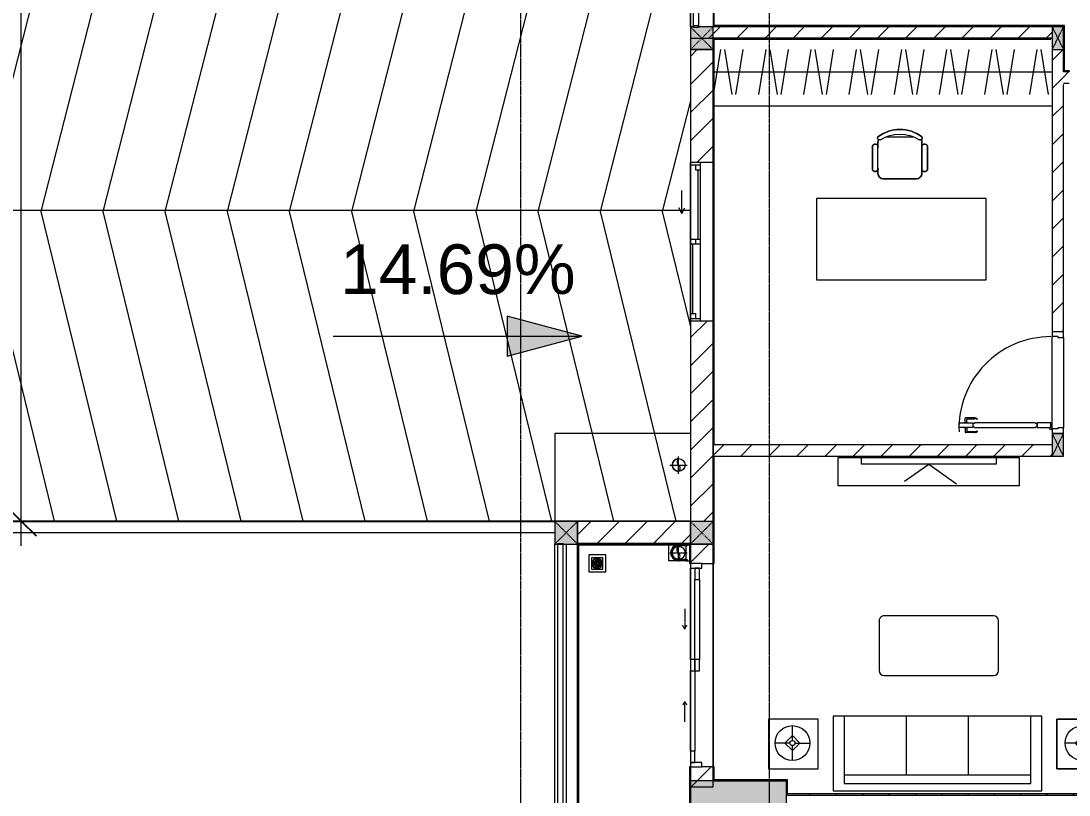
# Model space of a CAD drawing. Header units: millimetres. Extents: x -24439 to 198341, y -52871 to 149926.
# Drawn here: x 101528 to 110803, y 61837 to 68688 of the extents above; entities that cross this region are included whole.
import ezdxf

# ---------------------------------------------------------------- set-up
doc = ezdxf.new("R2010")
doc.units = ezdxf.units.MM
for name, pattern in [('Dash', [6, 3, -3]), ('Grid Line', [22.225, 12.7, -3.175, 3.175, -3.175]), ('IMPORT-CENTER _3_', [10.16, 6.35, -1.27, 1.27, -1.27])]:
    doc.linetypes.add(name, pattern=pattern)
for name, color, linetype, lineweight in [('0-1', 7, 'Continuous', 5), ('A-ANNO-DIMS', 211, 'Continuous', 9), ('A-ANNO-DIMS-220', 211, 'Continuous', 9), ('A-DETL-GENF-1', 9, 'Continuous', 9), ('A-DETL-THIN', 151, 'Continuous', 9), ('A-DOOR', 31, 'Continuous', 9), ('A-DOOR-1', 9, 'Continuous', 9), ('A-DOOR-FRAM', 31, 'Continuous', 9), ('A-DOOR-HDLN', 31, 'Dash', 9), ('A-FLOR', 192, 'Continuous', 9), ('A-FLOR-1', 9, 'Continuous', 9), ('A-FLOR-HRAL', 11, 'Continuous', 9), ('A-FLOR-HRAL-1', 9, 'Continuous', 9), ('A-GLAZ', 151, 'Continuous', 9), ('A-WALL', 113, 'Continuous', 9), ('A-WALL-1', 253, 'Continuous', 18), ('A-WALL-2', 9, 'Continuous', 9), ('A-WALL-3', 113, 'Continuous', 18), ('A-WALL-PATT-1', 10, 'Continuous', 9), ('A-WALL-PATT-2', 9, 'Continuous', 9), ('A-WALL-PATT-3', 111, 'Continuous', 9), ('G-ANNO-DIMS', 111, 'Continuous', 9), ('G-IMPT', 8, 'Continuous', 9), ('G-IMPT-2', 8, 'IMPORT-CENTER _3_', 9), ('I-FURN', 30, 'Continuous', 9), ('I-FURN-1', 9, 'Continuous', 9), ('I-WALL-1', 253, 'Continuous', 18), ('I-WALL-2', 9, 'Continuous', 9), ('M-EQPM', 50, 'Continuous', 9), ('S-COLS', 52, 'Continuous', 9), ('S-COLS-1', 254, 'Continuous', 5), ('S-COLS-2', 253, 'Continuous', 18), ('S-COLS-3', 9, 'Continuous', 9), ('S-COLS-4', 52, 'Continuous', 18), ('S-COLS-5', 52, 'Dash', 9), ('S-COLS-HDLN', 52, 'Dash', 9), ('S-COLS-HDLN-1', 9, 'Dash', 9), ('S-GRID-1', 1, 'Grid Line', 9)]:
    doc.layers.add(name, color=color, linetype=linetype, lineweight=lineweight)
doc.styles.add('Arial_8', font='arial_0.ttf', dxfattribs={"height": 440})
doc.styles.add('Arial_9', font='arial_0.ttf', dxfattribs={"width": 0.9, "height": 660})
doc.dimstyles.new('1_Dim_chi_tiet_khu_đất_2', dxfattribs={"dimscale": 304.8, "dimtxt": 673.371204, "dimasz": 0.866142, "dimexe": 0.721785, "dimexo": 0.0625, "dimgap": 0.072178, "dimtad": 1, "dimdec": 0, "dimrnd": 5, "dimzin": 0, "dimdsep": 46, "dimtxsty": 'Arial_9', "dimblk1": 'OBLIQUE', "dimblk2": 'OBLIQUE', "dimsah": 1, "dimcen": 0.09, "dimdle": 0.721785, "dimazin": 0, "dimtfac": 1, "dimtdec": 4, "dimtix": 1, "dimtmove": 0, "dimatfit": 3, "dimfxl": 2.165354, "dimfxlon": 1, "dimtvp": 1, "dimtolj": 1, "dimtzin": 0, "dimarcsym": 2})
pattern_1 = [(45, (0, 0), (-124.4508, 124.4508), [])]
pattern_2 = [(45, (0, 0), (-116.67262, 116.67262), [])]

# ---------------------------------------------------------------- blocks, each defined once
blk = doc.blocks.new('NCV_TKTC_KET CAU_rvt-1-TKCS_MB ĐỊNH VỊ CAO ĐỘ THIẾT KẾ')
at = {"layer": 'S-COLS-1'}
h = blk.add_hatch(color=256, dxfattribs=at)
h.paths.add_polyline_path([(108302.6, 61511.9), (108302.6, 61961.9), (107452.6, 61961.9), (107452.6, 61511.9), (108242.5, 61511.9)])
h.paths.add_polyline_path([(107477.5, 61556.9), (107477.5, 61566.9), (107527.5, 61566.9), (107527.5, 61556.9)])
at = {"layer": 'A-FLOR-1'}
for p, q in [((107452.5, 68435.3), (107452.5, 64258.6)), ((107452.5, 63885.3), (107452.5, 62085.3))]:
    blk.add_line(p, q, dxfattribs=at)
at = {"layer": 'S-COLS-2'}
for p, q in [((108302.6, 61961.9), (107452.6, 61961.9)), ((107452.6, 61961.9), (107452.6, 61511.9)), ((108302.6, 61511.9), (108302.6, 61961.9))]:
    blk.add_line(p, q, dxfattribs=at)
blk = doc.blocks.new('DOOR_CW_01 CANH MO-PANEL KINH - DIW_01-900x2200-CỬA GỖ VÂN LAMINATE-553393-TKCS_MB ĐỊNH VỊ CAO ĐỘ THIẾT KẾ')
at = {"layer": 'A-DETL-GENF-1'}
for p, q in [((-397, 872), (-357, 872)), ((-397, 752), (-397, 872)), ((-357, 872), (-357, 752)), ((-442, 737), (-442, 816.5)), ((-399, 820.5), (-438, 820.5)), ((-434, 799.5), (-434, 737)), ((-399, 803.5), (-430, 803.5)), ((-399, 831.8), (-397, 831.8)), ((-399, 792.2), (-399, 831.8)), ((-397, 792.2), (-399, 792.2)), ((-397, 792.2), (-397, 831.8)), ((-357, 752), (-397, 752)), ((-363, 752), (-391, 752)), ((-391, 752), (-391, 738)), ((-363, 738), (-363, 752)), ((-357, 792.2), (-357, 831.8)), ((-355, 831.8), (-357, 831.8)), ((-357, 792.2), (-355, 792.2)), ((-355, 792.2), (-355, 831.8)), ((-355, 820.5), (-316, 820.5)), ((-355, 803.5), (-324, 803.5)), ((-320, 799.5), (-320, 737)), ((-312, 737), (-312, 816.5)), ((-433.9, 711.2), (-427.3, 715.8)), ((-397, 738), (-391, 738)), ((-397, 738), (-397, 196)), ((-357, 738), (-363, 738)), ((-357, 196), (-357, 738)), ((-320.1, 711.2), (-326.7, 715.8)), ((-397, 196), (-391, 196)), ((-391, 196), (-391, 182)), ((-357, 196), (-363, 196)), ((-363, 182), (-363, 196)), ((-357, 182), (-397, 182)), ((-397, 182), (-397, 62)), ((-391, 182), (-363, 182)), ((-357, 62), (-357, 182)), ((-397, 62), (-357, 62))]:
    blk.add_line(p, q, dxfattribs=at)
blk.add_circle((-407, 60), 10, dxfattribs=at)
for centre, radius, start, end in [((-407, 60), 814, 360, 92), ((-438, 816.5), 4, 90, 180), ((-430, 799.5), 4, 90, 180), ((-324, 799.5), 4, 360, 90), ((-316, 816.5), 4, 0, 90), ((-397, 737), 45, 180, 215), ((-397, 737), 37, 180, 215), ((-357, 737), 37, 325, 0), ((-357, 737), 45, 325, 0)]:
    blk.add_arc(centre, radius, start, end, dxfattribs=at)
at = {"layer": 'A-DOOR-1'}
for p, q in [((-410, 50), (-450, 50)), ((-450, 50), (-450, -50)), ((-410, 0), (-410, 50)), ((-400, 0), (-410, 0)), ((-407, 50), (-382, 50)), ((-400, -50), (-400, 0)), ((410, 0), (400, 0)), ((400, 0), (400, -50)), ((450, 50), (410, 50)), ((410, 50), (410, 0)), ((450, -50), (450, 50)), ((-450, -50), (-400, -50)), ((400, -50), (450, -50))]:
    blk.add_line(p, q, dxfattribs=at)
blk = doc.blocks.new('TU DO LV A - TU DO LV A-V67-TKCS_MB ĐỊNH VỊ CAO ĐỘ THIẾT KẾ')
at = {"layer": 'I-FURN'}
for p, q in [((10, 136.3), (68.9, 499)), ((169, 101), (104.4, 499)), ((202.5, 101), (267.1, 499)), ((404.3, 101), (468.9, 499)), ((569, 101), (504.4, 499)), ((602.5, 101), (667.1, 499)), ((804.3, 101), (868.9, 499)), ((969, 101), (904.4, 499)), ((1002.5, 101), (1067.1, 499)), ((1204.3, 101), (1268.9, 499)), ((1369, 101), (1304.4, 499)), ((1402.5, 101), (1467.1, 499)), ((1604.3, 101), (1668.9, 499)), ((1769, 101), (1704.4, 499)), ((1802.5, 101), (1867.1, 499)), ((2004.3, 101), (2068.9, 499)), ((2169, 101), (2104.4, 499)), ((2202.5, 101), (2267.1, 499)), ((2404.3, 101), (2468.9, 499)), ((2569, 101), (2504.4, 499)), ((2602.5, 101), (2667.1, 499)), ((2804.3, 101), (2868.9, 499)), ((2969, 101), (2904.4, 499)), ((10, 300), (3000, 300)), ((10, 0), (3000, 0))]:
    blk.add_line(p, q, dxfattribs=at)
at = {"layer": 'I-FURN-1'}
blk.add_line((10, 0), (3000, 0), dxfattribs=at)
blk = doc.blocks.new('BAN LV A - BAN LV A_dwg_ban hoc2-348006-TKCS_MB ĐỊNH VỊ CAO ĐỘ THIẾT KẾ')
at = {"layer": 'I-FURN'}
for p, q in [((-194.4, 388.8), (-194.4, 113.4)), ((145.8, 437.4), (-145.8, 437.4)), ((194.4, 113.4), (194.4, 388.8)), ((-243, 354.4), (-243, 162)), ((194.4, 351.4), (194.4, 150.8)), ((243.7, 162), (243.7, 354.4)), ((-120.5, 64.8), (120.5, 64.8))]:
    blk.add_line(p, q, dxfattribs=at)
at = {"layer": 'I-FURN', "flags": 128}
blk.add_lwpolyline([(-737.8, 610.5), (-737.8, 1330.5), (-154.9, 1330.5), (762.2, 1330.5), (762.2, 610.5)], close=True, dxfattribs=at)
at = {"layer": 'I-FURN'}
for centre, radius, start, end in [((-218.7, 347.3), 25.3, 343.7398, 163.7398), ((-145.8, 388.8), 48.6, 90, 180), ((145.8, 388.8), 48.6, 360, 90), ((219.4, 347.3), 25.3, 16.2602, 170.70537), ((-218.7, 154.9), 25.3, 163.7398, 16.2602), ((-180.2, 75.4), 17.8, 57.97259, 216.69006), ((-145.8, 113.4), 48.6, 180, 207.58444), ((180.2, 75.4), 17.8, 323.30994, 122.02741), ((145.8, 113.4), 48.6, 332.41556, 0), ((219.4, 154.9), 25.3, 189.29463, 16.2602), ((0, 324), 324, 233.1301, 306.8699), ((0, 359.3), 318.2, 237.57575, 302.42425)]:
    blk.add_arc(centre, radius, start, end, dxfattribs=at)
blk = doc.blocks.new('BAN LV A - BAN LV A_dwg-348005-TKCS_MB ĐỊNH VỊ CAO ĐỘ THIẾT KẾ')
at = {"extrusion": (0, 0, -1), "zscale": -1, "rotation": 180}
blk.add_blockref('BAN LV A - BAN LV A_dwg_ban hoc2-348006-TKCS_MB ĐỊNH VỊ CAO ĐỘ THIẾT KẾ', (-729, 1383.7), dxfattribs=at)
blk = doc.blocks.new('BAN LV A - BAN LV A-348231-TKCS_MB ĐỊNH VỊ CAO ĐỘ THIẾT KẾ')
at = {"layer": 'I-FURN-1'}
for p, q in [((486, 1221.7), (486, 1029.3)), ((534.6, 1270.3), (534.6, 1235.9)), ((923.4, 1232.9), (923.4, 1270.3)), ((972.7, 1029.3), (972.7, 1221.7)), ((534.6, 1029.3), (534.6, 994.9)), ((923.4, 994.9), (923.4, 1032.3)), ((583.2, 946.3), (874.8, 946.3)), ((1491.2, 773.2), (-8.8, 773.2)), ((-8.8, 773.2), (-8.8, 53.2)), ((1491.2, 53.2), (1491.2, 773.2)), ((-8.8, 53.2), (1491.2, 53.2))]:
    blk.add_line(p, q, dxfattribs=at)
for centre, radius, start, end in [((548.9, 1308.3), 17.8, 143.30994, 240.59603), ((729, 1059.7), 324, 53.1301, 126.8699), ((909.2, 1308.3), 17.8, 299.40397, 36.69006), ((510.3, 1228.8), 25.3, 16.2602, 196.2602), ((583.2, 1270.3), 48.6, 152.41556, 180), ((874.8, 1270.3), 48.6, 360, 27.58444), ((948.4, 1228.8), 25.3, 343.7398, 170.70537), ((510.3, 1036.4), 25.3, 196.2602, 343.7398), ((948.4, 1036.4), 25.3, 189.29463, 343.7398), ((583.2, 994.9), 48.6, 180, 270), ((874.8, 994.9), 48.6, 270, 360)]:
    blk.add_arc(centre, radius, start, end, dxfattribs=at)
blk.add_blockref('BAN LV A - BAN LV A_dwg-348005-TKCS_MB ĐỊNH VỊ CAO ĐỘ THIẾT KẾ', (0, 0))
blk = doc.blocks.new('LOBBY_SOFA_1 - LOBBY_SOFA_1-842835-TKCS_MB ĐỊNH VỊ CAO ĐỘ THIẾT KẾ')
at = {"layer": 'I-FURN'}
for p, q in [((-2556, 0), (-2556, -660)), ((-708, 0), (-2556, 0)), ((-708, -660), (-708, 0)), ((-2457, -66), (-2457, -660)), ((-807, -66), (-2457, -66)), ((-807, -660), (-807, -66)), ((-807, -143), (-2457, -143)), ((-1907, -143), (-1907, -660)), ((-1357, -143), (-1357, -660)), ((-3128.2, -193.5), (-2688.2, -193.5)), ((-3128.2, -633.5), (-3128.2, -193.5)), ((-2915.4, -269), (-2915.4, -401)), ((-2688.2, -193.5), (-2688.2, -633.5)), ((-575.9, -193.5), (-575.9, -633.5)), ((-135.9, -193.5), (-575.9, -193.5)), ((-348.6, -269), (-348.6, -401)), ((-135.9, -633.5), (-135.9, -193.5)), ((-2915.4, -357), (-2981.4, -423)), ((-2849.4, -423), (-2915.4, -357)), ((-414.6, -423), (-348.6, -357)), ((-348.6, -357), (-282.6, -423)), ((-2937.4, -423), (-3069.4, -423)), ((-2981.4, -423), (-2915.4, -489)), ((-2915.4, -489), (-2849.4, -423)), ((-2915.4, -445), (-2915.4, -577)), ((-2893.4, -423), (-2761.4, -423)), ((-370.6, -423), (-502.6, -423)), ((-348.6, -489), (-414.6, -423)), ((-282.6, -423), (-348.6, -489)), ((-348.6, -445), (-348.6, -577)), ((-326.6, -423), (-194.6, -423)), ((-2688.2, -633.5), (-3128.2, -633.5)), ((-575.9, -633.5), (-135.9, -633.5)), ((-2556, -660), (-708, -660)), ((-2172.3, -1064.5), (-2172.3, -1504.5)), ((-1160.3, -1020.5), (-2128.3, -1020.5)), ((-1116.3, -1504.5), (-1116.3, -1064.5)), ((-2128.3, -1548.5), (-1160.3, -1548.5))]:
    blk.add_line(p, q, dxfattribs=at)
for centre, radius in [((-2915.4, -423), 154), ((-348.6, -423), 154), ((-2915.4, -423), 22), ((-348.6, -423), 22)]:
    blk.add_circle(centre, radius, dxfattribs=at)
for centre, start, end in [((-2128.3, -1064.5), 90, 180), ((-1160.3, -1064.5), 0, 90), ((-2128.3, -1504.5), 180, 270), ((-1160.3, -1504.5), 270, 0)]:
    blk.add_arc(centre, 44, start, end, dxfattribs=at)
at = {"layer": 'I-FURN-1'}
for p, q in [((-708, 0), (-2556, 0)), ((-2556, 0), (-2556, -660)), ((-708, -660), (-708, 0)), ((-2688.2, -193.5), (-3128.2, -193.5)), ((-3128.2, -193.5), (-3128.2, -633.5)), ((-2688.2, -633.5), (-2688.2, -193.5)), ((-135.9, -193.5), (-575.9, -193.5)), ((-575.9, -193.5), (-575.9, -633.5)), ((-135.9, -633.5), (-135.9, -193.5)), ((-3128.2, -633.5), (-2688.2, -633.5)), ((-575.9, -633.5), (-135.9, -633.5)), ((-2556, -660), (-708, -660)), ((-2172.3, -1064.5), (-2172.3, -1504.5)), ((-1160.3, -1020.5), (-2128.3, -1020.5)), ((-1116.3, -1504.5), (-1116.3, -1064.5)), ((-2128.3, -1548.5), (-1160.3, -1548.5))]:
    blk.add_line(p, q, dxfattribs=at)
for centre, start, end in [((-2128.3, -1064.5), 90, 180), ((-1160.3, -1064.5), 0, 90), ((-2128.3, -1504.5), 180, 270), ((-1160.3, -1504.5), 270, 0)]:
    blk.add_arc(centre, 44, start, end, dxfattribs=at)
blk = doc.blocks.new('Railing - 50 x 10mm-457210-TKCS_MB ĐỊNH VỊ CAO ĐỘ THIẾT KẾ')
at = {"layer": 'A-FLOR-HRAL-1'}
for p, q in [((25, 5), (-25, 5)), ((-25, 5), (-25, -5)), ((25, -5), (25, 5)), ((-25, -5), (25, -5))]:
    blk.add_line(p, q, dxfattribs=at)
blk = doc.blocks.new('Railing - Railing-840168-TKCS_MB ĐỊNH VỊ CAO ĐỘ THIẾT KẾ')
at = {"layer": 'A-FLOR-HRAL-1'}
for p, q in [((84569, 60498.3), (84569, 59383.3)), ((84619, 59383.3), (84619, 60498.3))]:
    blk.add_line(p, q, dxfattribs=at)
for p in [(84594, 60503.3), (84594, 59378.3)]:
    blk.add_blockref('Railing - 50 x 10mm-457210-TKCS_MB ĐỊNH VỊ CAO ĐỘ THIẾT KẾ', p)
blk = doc.blocks.new('G1_SOF - BO TRU - 100x200-V61-TKCS_MB ĐỊNH VỊ CAO ĐỘ THIẾT KẾ')
at = {"layer": 'S-COLS-3'}
blk.add_hatch(color=256, dxfattribs=at).paths.add_polyline_path([(50, -100), (50, 100), (-50, 100), (-50, -100)])
at = {"layer": 'S-COLS-2'}
for p, q in [((50, 100), (-50, 100)), ((-50, 100), (-50, -100)), ((50, -100), (50, 100)), ((-50, -100), (50, -100))]:
    blk.add_line(p, q, dxfattribs=at)
at = {"layer": 'S-COLS-HDLN-1'}
for p, q in [((50, 100), (-50, -100)), ((-50, 100), (50, -100))]:
    blk.add_line(p, q, dxfattribs=at)
blk = doc.blocks.new('RES_BAN AN - RES_BAN AN-V91-TKCS_MB ĐỊNH VỊ CAO ĐỘ THIẾT KẾ')
at = {"layer": 'I-FURN-1'}
for p, q in [((0, 250), (1600, 250)), ((0, 0), (0, 250)), ((1600, 250), (1600, 0)), ((1600, 0), (0, 0))]:
    blk.add_line(p, q, dxfattribs=at)
blk = doc.blocks.new('KE TIVI-2 - KE TIVI-2-V92-TKCS_MB ĐỊNH VỊ CAO ĐỘ THIẾT KẾ')
at = {"layer": 'I-FURN-1'}
for p, q in [((0, 60), (-245.7, 232.1)), ((213, 209.1), (0, 60)), ((-595.6, 60), (595.6, 60)), ((-595.6, 0), (-595.6, 60)), ((595.6, 0), (-595.6, 0)), ((595.6, 60), (595.6, 0))]:
    blk.add_line(p, q, dxfattribs=at)
blk = doc.blocks.new('Railing - Railing-977364-TKCS_MB ĐỊNH VỊ CAO ĐỘ THIẾT KẾ')
at = {"layer": 'A-FLOR-HRAL-1'}
for p, q in [((85254.1, 60566.2), (85244.1, 60576.2)), ((85254.1, 60491.2), (85254.1, 60566.2)), ((85254.1, 60566.2), (88634.1, 60566.2)), ((88634.1, 60566.2), (88644.1, 60576.2)), ((88634.1, 60566.2), (88634.1, 60491.2)), ((84754.1, 60491.2), (84744.1, 60501.2)), ((84754.1, 59386.2), (84754.1, 60491.2)), ((84754.1, 60491.2), (85254.1, 60491.2)), ((85254.1, 60491.2), (85244.1, 60501.2)), ((88634.1, 60491.2), (88644.1, 60501.2)), ((88634.1, 60491.2), (88834.1, 60491.2)), ((88844.1, 60501.2), (88834.1, 60491.2)), ((88834.1, 60491.2), (88834.1, 58986.2)), ((84754.1, 59386.2), (84744.1, 59376.2)), ((87854.1, 59386.2), (84754.1, 59386.2)), ((87844.1, 59376.2), (87854.1, 59386.2)), ((87854.1, 58986.3), (87854.1, 59386.2)), ((87854.1, 58986.3), (87844.1, 58976.3)), ((87894.1, 58986.3), (87854.1, 58986.3)), ((87894.1, 58986.3), (87894.1, 58976.3)), ((88794.1, 58976.2), (88794.1, 58986.2)), ((88834.1, 58986.2), (88794.1, 58986.2)), ((88834.1, 58986.2), (88844.1, 58976.2))]:
    blk.add_line(p, q, dxfattribs=at)
blk = doc.blocks.new('NCV_TKTC_TANG 1_rvt-1-TKCS_MB ĐỊNH VỊ CAO ĐỘ THIẾT KẾ')
at = {"layer": 'A-WALL-PATT-1'}
h = blk.add_hatch(dxfattribs=at)
h.set_pattern_fill('FP_2', color=256, style=0, pattern_type=2)
h.set_pattern_definition(pattern_1)
h.paths.add_polyline_path([(110652.6, 68536.9), (110652.6, 68636.9), (107527.5, 68634.6), (107527.5, 68634), (107477.5, 68636.2), (107477.5, 68636.9), (107452.6, 68636.9), (107452.6, 68536.9), (109452.9, 68536.9)])
h = blk.add_hatch(dxfattribs=at)
h.set_pattern_fill('FP_2', color=256, style=0, pattern_type=2)
h.set_pattern_definition(pattern_1)
h.paths.add_polyline_path([(110752.5, 64936.9), (110752.6, 64936.9), (110752.5, 65037.4), (110752.5, 65036.9), (110752.5, 65020.6)])
h.paths.add_polyline_path([(110752.6, 65937.4), (110752.6, 68436.9), (110652.6, 68436.9), (110652.6, 65937.4), (110702.6, 65937.4)])
h = blk.add_hatch(dxfattribs=at)
h.set_pattern_fill('FP_2', color=256, style=0, pattern_type=2)
h.set_pattern_definition(pattern_1)
h.paths.add_polyline_path([(111752.6, 68136.9), (111752.6, 68236.9), (111702.6, 68236.9), (111702.6, 68136.9), (111742.6, 68136.9)])
h.paths.add_polyline_path([(110752.6, 68136.9), (110802.6, 68136.9), (110802.6, 68236.9), (110752.6, 68236.9), (110752.6, 68186.9)])
h = blk.add_hatch(dxfattribs=at)
h.set_pattern_fill('FP_2', color=256, style=0, pattern_type=2)
h.set_pattern_definition(pattern_1)
h.paths.add_polyline_path([(110652.5, 64836.9), (110652.5, 64936.9), (107652.6, 64936.9), (107652.6, 64836.9), (109452.9, 64836.9)])
at = {"layer": 'A-WALL-PATT-2'}
h = blk.add_hatch(dxfattribs=at)
h.set_pattern_fill('FP_3', color=256, style=0, pattern_type=2)
h.set_pattern_definition(pattern_2)
h.paths.add_polyline_path([(110642.6, 68526.9), (110652.6, 68526.9), (110652.6, 68536.9), (107652.6, 68536.9), (107652.6, 68526.9), (109452.9, 68526.9)])
h = blk.add_hatch(dxfattribs=at)
h.set_pattern_fill('FP_3', color=256, style=0, pattern_type=2)
h.set_pattern_definition(pattern_2)
h.paths.add_polyline_path([(107662.6, 64936.9), (107662.6, 68526.9), (107652.6, 68526.9), (107652.6, 64936.9)])
h = blk.add_hatch(dxfattribs=at)
h.set_pattern_fill('FP_3', color=256, style=0, pattern_type=2)
h.set_pattern_definition(pattern_2)
h.paths.add_polyline_path([(107662.6, 61962), (107662.6, 62085.3), (107652.6, 62085.3), (107652.6, 61962)])
h.paths.add_polyline_path([(107652.6, 63885.3), (107662.6, 63885.3), (107662.6, 64826.9), (107652.6, 64826.9), (107652.6, 64527)])
h = blk.add_hatch(dxfattribs=at)
h.set_pattern_fill('FP_3', color=256, style=0, pattern_type=2)
h.set_pattern_definition(pattern_2)
h.paths.add_polyline_path([(107032, 64051.9), (107442.6, 64051.9), (107442.6, 64061.9), (106462.6, 64061.9), (106462.6, 64051.9)])
h = blk.add_hatch(dxfattribs=at)
h.set_pattern_fill('FP_3', color=256, style=0, pattern_type=2)
h.set_pattern_definition(pattern_2)
h.paths.add_polyline_path([(107452.6, 61711.9), (107452.6, 62085.3), (107442.6, 62085.3), (107442.6, 61711.9)])
h.paths.add_polyline_path([(107442.6, 63885.3), (107452.6, 63885.3), (107452.6, 64061.9), (107442.6, 64061.9), (107442.6, 63889.3)])
h = blk.add_hatch(dxfattribs=at)
h.set_pattern_fill('FP_3', color=256, style=0, pattern_type=2)
h.set_pattern_definition(pattern_2)
h.paths.add_polyline_path([(108312.6, 61962), (108312.6, 61972), (107662.6, 61972), (107662.6, 61962), (108302.6, 61962)])
h = blk.add_hatch(dxfattribs=at)
h.set_pattern_fill('FP_3', color=256, style=0, pattern_type=2)
h.set_pattern_definition(pattern_2)
h.paths.add_polyline_path([(108312.6, 61836.9), (108312.6, 61962), (108302.6, 61962), (108302.6, 61836.9)])
h = blk.add_hatch(dxfattribs=at)
h.set_pattern_fill('FP_3', color=256, style=0, pattern_type=2)
h.set_pattern_definition(pattern_2)
h.paths.add_polyline_path([(115152.6, 61836.9), (115152.6, 61846.9), (108312.6, 61846.9), (108312.6, 61836.9), (114294.6, 61836.9)])
at = {"layer": 'A-FLOR-1'}
for p, q in [((110652.6, 65077.4), (110652.6, 65897.4)), ((110752.6, 65887.4), (110752.6, 65087.4)), ((107452.6, 63845.3), (107452.6, 63035.3)), ((107652.6, 63885.3), (107652.6, 62085.3)), ((107652.6, 62085.3), (107652.6, 63885.3))]:
    blk.add_line(p, q, dxfattribs=at)
at = {"layer": 'A-WALL-1'}
for p, q in [((107477.5, 68636.9), (107452.6, 68636.9)), ((107452.6, 68636.9), (107452.6, 68536.9)), ((110652.6, 68636.9), (107527.5, 68636.9)), ((107452.6, 68536.9), (110652.6, 68536.9)), ((110752.6, 68236.9), (110752.6, 68436.9)), ((110802.6, 68236.9), (110752.6, 68236.9)), ((110652.5, 64936.9), (107652.6, 64936.9)), ((107652.6, 64936.9), (107652.6, 64836.9)), ((110752.6, 64836.9), (110752.6, 64936.9)), ((107652.6, 64836.9), (110652.5, 64836.9))]:
    blk.add_line(p, q, dxfattribs=at)
at = {"layer": 'A-WALL-2'}
for p, q in [((107452.6, 68636.9), (107452.6, 69761.9)), ((107652.6, 69761.9), (107652.6, 68636.9)), ((110652.6, 68436.9), (110652.6, 65937.4)), ((110752.6, 68136.9), (110802.6, 68136.9)), ((110752.6, 65937.4), (110752.6, 68127)), ((110652.6, 65077.4), (110652.6, 65897.4)), ((110752.6, 65887.4), (110752.6, 65087.4)), ((110752.6, 64936.9), (110752.6, 65037.4))]:
    blk.add_line(p, q, dxfattribs=at)
at = {"layer": 'I-WALL-1'}
for p, q in [((110652.6, 68536.9), (107652.6, 68536.9)), ((107652.6, 68536.9), (107652.6, 68526.9)), ((107652.6, 68526.9), (107652.6, 67435.3)), ((107662.6, 68526.9), (110642.6, 68526.9)), ((107662.6, 64946.9), (107662.6, 68526.9)), ((107652.6, 66035.3), (107652.6, 64936.9)), ((107652.6, 64936.9), (107662.6, 64936.9)), ((107652.6, 64826.9), (107652.6, 63885.3)), ((107662.6, 63885.3), (107662.6, 64826.9)), ((107442.6, 64061.9), (106462.6, 64061.9)), ((106462.6, 64061.9), (106462.6, 64051.9)), ((106462.6, 64051.9), (107442.6, 64051.9)), ((107452.6, 64061.9), (107442.6, 64061.9)), ((107442.6, 64051.9), (107442.6, 63885.3)), ((107452.6, 63885.3), (107452.6, 64061.9)), ((107442.6, 63885.3), (107452.6, 63885.3)), ((107652.6, 63885.3), (107662.6, 63885.3)), ((107442.6, 62085.3), (107442.6, 61721.9)), ((107452.6, 62085.3), (107442.6, 62085.3)), ((107452.6, 61711.9), (107452.6, 62085.3)), ((107652.6, 62085.3), (107652.6, 61962)), ((107662.6, 62085.3), (107652.6, 62085.3)), ((107662.6, 61972), (107662.6, 62085.3)), ((107652.6, 61962), (107662.6, 61962)), ((108312.6, 61972), (107662.6, 61972)), ((107662.6, 61962), (108302.6, 61962)), ((108302.6, 61962), (108302.6, 61836.9)), ((108312.6, 61962), (108312.6, 61972)), ((108312.6, 61846.9), (108312.6, 61962)), ((108302.6, 61836.9), (108312.6, 61836.9)), ((115142.6, 61846.9), (108312.6, 61846.9)), ((108312.6, 61836.9), (115152.6, 61836.9))]:
    blk.add_line(p, q, dxfattribs=at)
at = {"layer": 'I-WALL-2'}
for p, q in [((106452.6, 61721.9), (106452.6, 64058.6)), ((106462.6, 64051.9), (106462.6, 61721.9))]:
    blk.add_line(p, q, dxfattribs=at)
at = {"layer": 'A-DOOR-1', "rotation": 89.99999999999882}
blk.add_blockref('DOOR_CW_01 CANH MO-PANEL KINH - DIW_01-900x2200-CỬA GỖ VÂN LAMINATE-553393-TKCS_MB ĐỊNH VỊ CAO ĐỘ THIẾT KẾ', (110702.6, 65487.4), dxfattribs=at)
at = {"layer": 'A-FLOR-HRAL-1'}
for name in ['Railing - Railing-840168-TKCS_MB ĐỊNH VỊ CAO ĐỘ THIẾT KẾ', 'Railing - Railing-977364-TKCS_MB ĐỊNH VỊ CAO ĐỘ THIẾT KẾ']:
    blk.add_blockref(name, (22908.5, 9260.7), dxfattribs=at)
at = {"layer": 'I-FURN-1'}
for name, p in [('TU DO LV A - TU DO LV A-V67-TKCS_MB ĐỊNH VỊ CAO ĐỘ THIẾT KẾ', (107652.6, 67936.9)), ('BAN LV A - BAN LV A-348231-TKCS_MB ĐỊNH VỊ CAO ĐỘ THIẾT KẾ', (108576.8, 66344.2))]:
    blk.add_blockref(name, p, dxfattribs=at)
at = {"layer": 'I-FURN-1', "rotation": 180}
for name, p in [('RES_BAN AN - RES_BAN AN-V91-TKCS_MB ĐỊNH VỊ CAO ĐỘ THIẾT KẾ', (110360.8, 64824.9)), ('KE TIVI-2 - KE TIVI-2-V92-TKCS_MB ĐỊNH VỊ CAO ĐỘ THIẾT KẾ', (109560.8, 64824.9)), ('LOBBY_SOFA_1 - LOBBY_SOFA_1-842835-TKCS_MB ĐỊNH VỊ CAO ĐỘ THIẾT KẾ', (108006.1, 61874.1))]:
    blk.add_blockref(name, p, dxfattribs=at)
at = {"layer": 'S-COLS-3'}
for p in [(110702.6, 68536.9), (110702.5, 64936.9)]:
    blk.add_blockref('G1_SOF - BO TRU - 100x200-V61-TKCS_MB ĐỊNH VỊ CAO ĐỘ THIẾT KẾ', p, dxfattribs=at)
blk = doc.blocks.new('1_FAMILY RVT - W01-WxH 1400x1400xmm-389822-TKCS_MB ĐỊNH VỊ CAO ĐỘ THIẾT KẾ')
at = {"layer": 'A-GLAZ'}
for p, q in [((248.4, 172.39), (299.2, 197.79)), ((-700, 96.19), (-700, -103.81)), ((700, 96.19), (-700, 96.19)), ((-700, 96.19), (-636.5, 96.19)), ((-680.95, 96.19), (-680.95, 7.29)), ((-636.5, 96.19), (-22.225, 96.19)), ((-636.5, 96.19), (-636.5, 51.74)), ((-22.225, 7.29), (-22.225, 96.19)), ((-22.225, 96.19), (22.225, 96.19)), ((22.225, 96.19), (680.95, 96.19)), ((22.225, 96.19), (22.225, 7.29)), ((248.4, 172.39), (299.2, 146.99)), ((248.4, 172.39), (451.6, 172.39)), ((680.95, 96.19), (700, 96.19)), ((680.95, 96.19), (680.95, 7.29)), ((700, -103.81), (700, 96.19)), ((-700, 7.29), (-680.95, 7.29)), ((-636.5, 51.74), (-680.95, 51.74)), ((-680.95, 7.29), (-22.225, 7.29)), ((-636.5, 73.965), (-22.225, 73.965)), ((22.225, 51.74), (-22.225, 51.74)), ((-22.225, 7.29), (22.225, 7.29)), ((22.225, 29.515), (636.5, 29.515)), ((22.225, 7.29), (636.5, 7.29)), ((636.5, 51.74), (636.5, 7.29)), ((680.95, 51.74), (636.5, 51.74)), ((636.5, 7.29), (700, 7.29)), ((-700, -103.81), (700, -103.81))]:
    blk.add_line(p, q, dxfattribs=at)
blk = doc.blocks.new('DEG_02-DEG_03 - DEG_02B-1800x2400mm-CỬA ĐI 02 CÁNH TRƯỢT-2213204-TKCS_MB ĐỊNH VỊ CAO ĐỘ THIẾT KẾ')
at = {"layer": 'A-DOOR'}
for p, q in [((-760, 100), (-860, 100)), ((-860, 100), (-860, 60)), ((-760, 60), (-760, 100)), ((-760, 100), (-50, 100)), ((50, 100), (-50, 100)), ((-50, 100), (-50, 60)), ((50, 60), (50, 100)), ((-860, 60), (-760, 60)), ((-50, 60), (-760, 60)), ((50, 60), (-50, 60)), ((-50, 60), (-50, 20)), ((-50, 60), (50, 60)), ((-50, 20), (50, 20)), ((50, 20), (50, 60)), ((50, 60), (760, 60)), ((760, 20), (50, 20)), ((860, 60), (760, 60)), ((760, 60), (760, 20)), ((760, 20), (860, 20)), ((860, 20), (860, 60))]:
    blk.add_line(p, q, dxfattribs=at)
at = {"layer": 'A-DOOR-FRAM'}
for p, q in [((-860, 100), (-900, 100)), ((-900, 100), (-900, 0)), ((-860, 0), (-860, 100)), ((900, 100), (860, 100)), ((860, 100), (860, 0)), ((900, 0), (900, 100)), ((-900, 0), (-860, 0)), ((860, 0), (900, 0))]:
    blk.add_line(p, q, dxfattribs=at)
at = {"layer": 'A-DOOR-HDLN'}
for p, q in [((-500.4, 151.1), (-320.4, 151.1)), ((-320.4, 151.1), (-355, 171.1)), ((-320.4, 151.1), (-355, 131.1)), ((320.4, 151.1), (355, 171.1)), ((320.4, 151.1), (355, 131.1)), ((500.4, 151.1), (320.4, 151.1))]:
    blk.add_line(p, q, dxfattribs=at)
blk = doc.blocks.new('Railing - 50 x 10mm-1251311-TKCS_MB ĐỊNH VỊ CAO ĐỘ THIẾT KẾ')
at = {"layer": 'A-FLOR-HRAL'}
for p, q in [((25, 5), (-25, 5)), ((-25, 5), (-25, -5)), ((25, -5), (25, 5)), ((-25, -5), (25, -5))]:
    blk.add_line(p, q, dxfattribs=at)
blk = doc.blocks.new('Railing - Railing-1600062-TKCS_MB ĐỊNH VỊ CAO ĐỘ THIẾT KẾ')
at = {"layer": 'A-FLOR-HRAL'}
for p, q in [((106276.6, 64053.6), (106276.6, 61716.9)), ((106326.6, 61716.9), (106326.6, 64053.6))]:
    blk.add_line(p, q, dxfattribs=at)
at = {"extrusion": (0, 0, -1), "zscale": -1}
for p in [(-106301.6, 64058.6), (-106301.6, 61711.9)]:
    blk.add_blockref('Railing - 50 x 10mm-1251311-TKCS_MB ĐỊNH VỊ CAO ĐỘ THIẾT KẾ', p, dxfattribs=at)
blk = doc.blocks.new('TKTC_XREF_251221_MB TANG 1 - TKTC_XREF_260130_MB TANG 1_dwg_THU NUOC - THU NUOC-444531-TKCS_MB TẦNG 1-4202120-TKCS_MB ĐỊNH VỊ CAO ĐỘ THIẾT KẾ')
at = {"layer": 'M-EQPM'}
for p, q in [((-23.3, 10.8), (40.9, 10.8)), ((40.9, 4.8), (-23.3, 4.8)), ((-11, 23.3), (28.5, 23.3)), ((28.5, 17.3), (-11, 17.3)), ((-1.1, 35.6), (18.5, 35.6)), ((18.5, 29.6), (-1.1, 29.6)), ((-23.3, -13.6), (40.9, -13.6)), ((40.9, -19.6), (-23.3, -19.6)), ((-11, -26.1), (28.5, -26.1)), ((28.5, -32.1), (-11, -32.1)), ((-1.1, -38.5), (18.5, -38.5)), ((18.5, -44.5), (-1.1, -44.5))]:
    blk.add_line(p, q, dxfattribs=at)
at = {"layer": 'M-EQPM', "flags": 128}
for points in [[(83.7, -79.4), (83.7, 70.6), (-66.3, 70.6), (-66.3, -79.4)], [(58.7, -54.4), (58.7, 45.6), (-41.3, 45.6), (-41.3, -54.4)]]:
    blk.add_lwpolyline(points, close=True, dxfattribs=at)
for points in [[(-23.3, -1.2), (0.7, -1.2), (0.7, -7.2), (-23.3, -7.2)], [(40.9, -7.2), (16.7, -7.2), (16.7, -1.2), (40.9, -1.2)]]:
    blk.add_lwpolyline(points, dxfattribs=at)
at = {"layer": 'M-EQPM'}
for centre, radius, start, end in [((8.7, -4.4), 45, 360, 180), ((8.7, -4.4), 45, 360, 180), ((-23.3, 7.8), 3, 90, 270), ((-11, 20.3), 3, 90, 270), ((-1.1, 32.6), 3, 90, 270), ((18.5, 32.6), 3, 270, 90), ((28.5, 20.3), 3, 270, 90), ((40.9, 7.8), 3, 270, 90), ((8.7, -4.4), 45, 180, 360), ((8.7, -4.4), 45, 180, 360), ((-23.3, -4.2), 3, 90, 270), ((-23.3, -16.6), 3, 90, 270), ((-11, -29.1), 3, 90, 270), ((-1.1, -41.5), 3, 90, 270), ((18.5, -41.5), 3, 270, 90), ((28.5, -29.1), 3, 270, 90), ((40.9, -4.2), 3, 270, 90), ((40.9, -16.6), 3, 270, 90)]:
    blk.add_arc(centre, radius, start, end, dxfattribs=at)
blk = doc.blocks.new('TKTC_XREF_251221_MB TANG 1 - TKTC_XREF_260130_MB TANG 1_dwg_$cc-4202125-TKCS_MB ĐỊNH VỊ CAO ĐỘ THIẾT KẾ')
at = {"layer": 'G-IMPT'}
blk.add_circle((0, 0), 0.5, dxfattribs=at)
for centre, radius, start, end in [((0, 0), 0.5, 90, 270), ((0.188, 0.25), 0.313, 126.8699, 233.1301), ((-0.188, -0.25), 0.313, 306.8699, 53.1301)]:
    blk.add_arc(centre, radius, start, end, dxfattribs=at)
at = {"layer": 'G-IMPT-2'}
for p, q in [((-0.673, 0), (0.673, 0)), ((0, -0.673), (0, 0.673))]:
    blk.add_line(p, q, dxfattribs=at)
blk = doc.blocks.new('TKTC_XREF_251221_MB TANG 1 - TKTC_XREF_260130_MB TANG 1_dwg_CUM U_DN100-V290-TKCS_MB ĐỊNH VỊ CAO ĐỘ THIẾT KẾ')
at = {"layer": 'G-IMPT'}
blk.add_hatch(color=256, dxfattribs=at).paths.add_polyline_path([(0, 61), (0, 57), (14.8, 55.1), (28.5, 49.4), (40.3, 40.3), (49.4, 28.5), (55.1, 14.8), (57, 0), (55.1, -14.8), (49.4, -28.5), (40.3, -40.3), (28.5, -49.4), (14.8, -55.1), (0, -57), (0, -61), (15.8, -58.9), (30.5, -52.8), (43.1, -43.1), (52.8, -30.5), (58.9, -15.8), (61, 0), (58.9, 15.8), (52.8, 30.5), (43.1, 43.1), (30.5, 52.8), (15.8, 58.9)])
for p, q in [((-79.1, 66.6), (-79.1, 63.4)), ((-76.6, 66.6), (-76.6, 63.4)), ((-74.6, 66.6), (-74.6, 63.4)), ((-72.7, 69.3), (-72.7, 60.7)), ((-66.9, 67.9), (-71.7, 67.9)), ((-66.9, 62.1), (-71.7, 62.1)), ((-65, 69), (0, 69)), ((-79.1, -63.4), (-79.1, -66.6)), ((-76.6, -63.4), (-76.6, -66.6)), ((-74.6, -63.4), (-74.6, -66.6)), ((-72.7, -60.7), (-72.7, -69.3)), ((-66.9, -62.1), (-71.7, -62.1)), ((-66.9, -67.9), (-71.7, -67.9)), ((-65, -69), (0, -69))]:
    blk.add_line(p, q, dxfattribs=at)
at = {"layer": 'G-IMPT', "flags": 128}
for points in [[(-72.7, 67.6), (-78.1, 67.6), (-78.1, 62.4), (-72.7, 62.4)], [(-71.7, 59.2), (-66.9, 59.2), (-66.9, 70.8), (-71.7, 70.8)], [(-66.9, 70.8), (-66.9, 72.7), (-65, 72.7), (-65, 57.3), (-66.9, 57.3), (-66.9, 59.2)], [(-65, 61), (0, 61), (0, 57)], [(-72.7, -62.4), (-78.1, -62.4), (-78.1, -67.6), (-72.7, -67.6)], [(-66.9, -70.1), (-66.9, -59.2), (-71.7, -59.2)], [(-66.9, -59.2), (-66.9, -57.3), (-65, -57.3), (-65, -70.1)], [(-65, -61), (0, -61), (0, -57)]]:
    blk.add_lwpolyline(points, dxfattribs=at)
at = {"layer": 'G-IMPT'}
for centre, radius, start, end in [((-78.1, 66.6), 0.96, 90, 180), ((-78.1, 63.4), 0.96, 180, 270), ((-71.1, 69.3), 1.56, 112.61986, 247.38014), ((-67.9, 65), 4.8, 143.1301, 216.8699), ((-71.1, 60.7), 1.56, 112.61986, 247.38014), ((0, 0), 69, 270, 90), ((0, 0), 61, 270, 90), ((0, 0), 57, 270, 90), ((-78.1, -63.4), 0.96, 90, 180), ((-78.1, -66.6), 0.96, 180, 270), ((-71.1, -60.7), 1.56, 112.61986, 247.38014), ((-67.9, -65), 4.8, 143.1301, 216.8699)]:
    blk.add_arc(centre, radius, start, end, dxfattribs=at)
blk = doc.blocks.new('TKTC_XREF_251221_MB TANG 1 - TKTC_XREF_260130_MB TANG 1_dwg_$cc-V291-TKCS_MB ĐỊNH VỊ CAO ĐỘ THIẾT KẾ')
at = {"layer": 'G-IMPT'}
blk.add_circle((0, 0), 0.5, dxfattribs=at)
for centre, radius, start, end in [((0, 0), 0.5, 90, 270), ((0.188, 0.25), 0.313, 126.8699, 233.1301), ((-0.188, -0.25), 0.313, 306.8699, 53.1301)]:
    blk.add_arc(centre, radius, start, end, dxfattribs=at)
at = {"layer": 'G-IMPT-2'}
for p, q in [((-0.673, 0), (0.673, 0)), ((0, -0.673), (0, 0.623))]:
    blk.add_line(p, q, dxfattribs=at)
blk = doc.blocks.new('TKTC_XREF_251221_MB TANG 1 - TKTC_XREF_260130_MB TANG 1_dwg-4202109-TKCS_MB ĐỊNH VỊ CAO ĐỘ THIẾT KẾ')
at = {"layer": 'G-IMPT'}
blk.add_line((-95740.4, -337294.7), (-95740.4, -337437), dxfattribs=at)
at = {"layer": 'G-IMPT', "flags": 128}
for points in [[(-95699.1, -336309.7), (-96899, -336309.7), (-96899, -337088.1)], [(-95740.4, -337437), (-95890.1, -337437), (-95890.1, -337294.7)], [(-95740.3, -337294.7), (-95740.3, -337437.3), (-95709.1, -337437.1)]]:
    blk.add_lwpolyline(points, dxfattribs=at)
for name, p, xscale, yscale, zscale, rotation in [('TKTC_XREF_251221_MB TANG 1 - TKTC_XREF_260130_MB TANG 1_dwg_$cc-4202125-TKCS_MB ĐỊNH VỊ CAO ĐỘ THIẾT KẾ', (-95804, -336589.1), 113.7150000000073, 113.7150000000073, 113.7150000000073, 359.9990086636432), ('TKTC_XREF_251221_MB TANG 1 - TKTC_XREF_260130_MB TANG 1_dwg_$cc-V291-TKCS_MB ĐỊNH VỊ CAO ĐỘ THIẾT KẾ', (-95805.3, -337365.5), 113.7150000000073, 113.7150000000073, 113.7150000000073, 359.9990086636432), ('TKTC_XREF_251221_MB TANG 1 - TKTC_XREF_260130_MB TANG 1_dwg_CUM U_DN100-V290-TKCS_MB ĐỊNH VỊ CAO ĐỘ THIẾT KẾ', (-95805.3, -337364.6), 0.9975000000000008, 0.9975000000000008, 0.9975000000000008, 180.000991338195)]:
    blk.add_blockref(name, p, dxfattribs=dict(xscale=xscale, yscale=yscale, zscale=zscale, rotation=rotation))
blk.add_blockref('TKTC_XREF_251221_MB TANG 1 - TKTC_XREF_260130_MB TANG 1_dwg_THU NUOC - THU NUOC-444531-TKCS_MB TẦNG 1-4202120-TKCS_MB ĐỊNH VỊ CAO ĐỘ THIẾT KẾ', (-96532.9, -337455.6))
blk = doc.blocks.new('TKTC_XREF_251221_MB TANG 1 - TKTC_XREF_251221_MB TANG 1-2038492-TKCS_MB ĐỊNH VỊ CAO ĐỘ THIẾT KẾ')
blk.add_blockref('TKTC_XREF_251221_MB TANG 1 - TKTC_XREF_260130_MB TANG 1_dwg-4202109-TKCS_MB ĐỊNH VỊ CAO ĐỘ THIẾT KẾ', (169499.1, 384109.7))
blk = doc.blocks.new('G1_SOF - BO TRU - 200x200-3051103-TKCS_MB ĐỊNH VỊ CAO ĐỘ THIẾT KẾ')
at = {"layer": 'S-COLS-HDLN'}
for p, q in [((-100, -100), (100, 100)), ((100, -100), (-100, 100))]:
    blk.add_line(p, q, dxfattribs=at)
blk = doc.blocks.new('DIMBLOCK2-TKCS_MB ĐỊNH VỊ CAO ĐỘ THIẾT KẾ')
at = {"layer": 'A-ANNO-DIMS-220'}
for p, q in [((101530.5, 64041.9), (101530.5, 69981.9)), ((100870.5, 69761.9), (101750.5, 69761.9)), ((101530.5, 69761.9), (100870.5, 69761.9)), ((100870.5, 64261.9), (101750.5, 64261.9)), ((101530.5, 64261.9), (100870.5, 64261.9))]:
    blk.add_line(p, q, dxfattribs=at)
at = {"layer": 'A-ANNO-DIMS-220', "lineweight": 25}
for p, q in [((101530.5, 69761.9), (101398.5, 69893.9)), ((101530.5, 69761.9), (101662.5, 69629.9)), ((101530.5, 64261.9), (101398.5, 64393.9)), ((101530.5, 64261.9), (101662.5, 64129.9))]:
    blk.add_line(p, q, dxfattribs=at)
at = {"layer": 'A-ANNO-DIMS-220', "color": 0, "insert": (100651.7, 66100.3), "char_height": 660, "width": 2187.938, "attachment_point": 1, "rotation": 90, "line_spacing_factor": 0.941778, "style": 'Arial_9'}
blk.add_mtext('5500', dxfattribs=at)
blk = doc.blocks.new('_Oblique')
at = {"color": 0, "linetype": 'ByBlock', "lineweight": -2}
blk.add_line((-0.5, -0.5), (0.5, 0.5), dxfattribs=at)

msp = doc.modelspace()

# ---------------------------------------------------------------- hatches: boundary and pattern name
at = {"layer": 'A-WALL-PATT-3'}
h = msp.add_hatch(dxfattribs=at)
h.set_pattern_fill('FP_1', color=256, style=0, pattern_type=2)
h.set_pattern_definition(pattern_1)
h.paths.add_polyline_path([(107652.6, 64258.6), (107652.6, 66035.3), (107452.6, 66035.3), (107452.6, 64258.6)])
h.paths.add_polyline_path([(107452.6, 67435.3), (107652.6, 67435.3), (107652.6, 68435.3), (107452.6, 68435.3)])
h = msp.add_hatch(dxfattribs=at)
h.set_pattern_fill('FP_1', color=256, style=0, pattern_type=2)
h.set_pattern_definition(pattern_1)
h.paths.add_polyline_path([(106452.6, 64058.6), (107452.6, 64058.6), (107452.6, 64258.6), (106452.6, 64258.6)])
h = msp.add_hatch(dxfattribs=at)
h.set_pattern_fill('FP_1', color=256, style=0, pattern_type=2)
h.set_pattern_definition(pattern_1)
h.paths.add_polyline_path([(107552.6, 61908.3), (107652.6, 61908.3), (107652.6, 62085.3), (107452.6, 62085.3), (107452.6, 61908.3)])
h.paths.add_polyline_path([(107452.6, 63885.3), (107652.6, 63885.3), (107652.6, 64058.6), (107452.6, 64058.6)])
at = {"layer": 'G-ANNO-DIMS'}
msp.add_hatch(color=256, dxfattribs=at).paths.add_polyline_path([(106491.2, 65898.9), (105831.2, 66075.7), (105831.2, 65722)])
at = {"layer": 'S-COLS-1'}
for points in [[(107652.4, 68435.3), (107652.4, 68635.3), (107452.4, 68635.3), (107452.4, 68435.3)], [(106452.6, 64058.6), (106452.6, 64258.6), (106252.6, 64258.6), (106252.6, 64058.6), (106276.6, 64058.6), (106276.6, 64063.6), (106326.6, 64063.6), (106326.6, 64058.6)], [(107452.5, 64058.6), (107652.5, 64058.6), (107652.5, 64258.6), (107452.5, 64258.6)]]:
    msp.add_hatch(color=256, dxfattribs=at).paths.add_polyline_path(points)

# ---------------------------------------------------------------- linework, layer by layer
at = {"layer": 'A-DETL-THIN'}
for p, q in [((101857.7, 69761.9), (101152.5, 67003)), ((102407.7, 69761.9), (101702.5, 67003)), ((102957.7, 69761.9), (102252.5, 67003)), ((103507.7, 69761.9), (102802.5, 67003)), ((104057.7, 69761.9), (103352.5, 67003)), ((104607.7, 69761.9), (103902.5, 67003)), ((105157.7, 69761.9), (104452.5, 67003)), ((105707.7, 69761.9), (105002.5, 67003)), ((106257.7, 69761.9), (105552.5, 67003)), ((106807.7, 69761.9), (106102.5, 67003)), ((107357.7, 69761.9), (106652.5, 67003)), ((107452.5, 69761.9), (107452.5, 64261.9)), ((107452.5, 67980.9), (107202.5, 67003)), ((107452.5, 67011.9), (97752.6, 67011.9)), ((101152.5, 67003), (101822.4, 64261.9)), ((101702.5, 67003), (102372.4, 64261.9)), ((102252.5, 67003), (102922.4, 64261.9)), ((102802.5, 67003), (103472.4, 64261.9)), ((103352.5, 67003), (104022.4, 64261.9)), ((103902.5, 67003), (104572.4, 64261.9)), ((104452.5, 67003), (105122.4, 64261.9)), ((105002.5, 67003), (105672.4, 64261.9)), ((105552.5, 67003), (106222.4, 64261.9)), ((106102.5, 67003), (106772.4, 64261.9)), ((106652.5, 67003), (107322.4, 64261.9)), ((107202.5, 67003), (107452.5, 65980.1)), ((107452.5, 64261.9), (100752.6, 64261.9))]:
    msp.add_line(p, q, dxfattribs=at)
at = {"layer": 'A-FLOR'}
for p, q in [((100752.6, 64261.9), (107452.5, 64261.9)), ((106252.6, 61711.9), (106252.6, 64058.6))]:
    msp.add_line(p, q, dxfattribs=at)
at = {"layer": 'A-WALL'}
for p, q in [((107652.6, 68435.3), (107452.6, 68435.3)), ((100752.6, 64258.6), (106252.6, 64258.6)), ((106452.6, 64258.6), (106452.6, 64058.6)), ((107452.6, 64058.6), (107452.6, 64258.6)), ((106252.6, 64158.6), (100752.6, 64158.6)), ((106252.6, 61711.9), (106252.6, 64058.6)), ((106352.6, 64058.6), (106352.6, 61711.9)), ((107652.6, 64058.6), (107452.6, 64058.6)), ((107452.6, 63035.3), (107452.6, 63845.3)), ((107652.6, 63885.3), (107652.6, 62085.3))]:
    msp.add_line(p, q, dxfattribs=at)
at = {"layer": 'A-WALL-3'}
for p, q in [((107452.6, 68435.3), (107452.6, 67435.3)), ((107652.6, 67435.3), (107652.6, 68435.3)), ((107452.6, 66035.3), (107452.6, 64258.6)), ((107652.6, 64258.6), (107652.6, 66035.3)), ((107652.6, 64258.6), (106452.6, 64258.6)), ((106452.6, 64058.6), (107452.6, 64058.6)), ((107452.6, 64058.6), (107452.6, 63885.3)), ((107652.6, 63885.3), (107652.6, 64058.6)), ((107552.6, 63885.3), (107652.6, 63885.3)), ((107452.6, 62085.3), (107452.6, 61908.3)), ((107652.6, 62085.3), (107552.6, 62085.3)), ((107652.6, 61908.3), (107652.6, 62085.3)), ((107452.6, 61908.3), (107652.6, 61908.3))]:
    msp.add_line(p, q, dxfattribs=at)
at = {"layer": 'G-ANNO-DIMS'}
for p, q in [((106491.2, 65898.9), (105831.2, 66075.7)), ((105831.2, 66075.7), (105831.2, 65722)), ((104291.2, 65898.9), (106491.2, 65898.9)), ((105831.2, 65722), (106491.2, 65898.9))]:
    msp.add_line(p, q, dxfattribs=at)
at = {"layer": 'S-COLS'}
for p, q in [((107452.4, 68435.3), (107652.4, 68435.3)), ((106452.6, 64058.6), (106452.6, 64258.6)), ((107452.5, 64258.6), (107452.5, 64058.6)), ((107452.5, 64058.6), (107652.5, 64058.6))]:
    msp.add_line(p, q, dxfattribs=at)
at = {"layer": 'S-COLS-4'}
for p, q in [((107477.5, 68635.3), (107452.4, 68635.3)), ((107452.4, 68635.3), (107452.4, 68435.3)), ((107652.4, 68635.3), (107527.5, 68635.3)), ((107652.4, 68435.3), (107652.4, 68635.3)), ((106452.6, 64258.6), (106252.6, 64258.6)), ((106252.6, 64258.6), (106252.6, 64058.6)), ((107652.5, 64258.6), (107452.5, 64258.6)), ((107652.5, 64058.6), (107652.5, 64258.6)), ((106252.6, 64058.6), (106276.6, 64058.6)), ((106326.6, 64058.6), (106452.6, 64058.6))]:
    msp.add_line(p, q, dxfattribs=at)
at = {"layer": 'S-GRID-1'}
for p, q in [((105952.6, 20960.6), (105952.6, 80482.7)), ((108152.6, 20960.6), (108152.6, 80482.7))]:
    msp.add_line(p, q, dxfattribs=at)

# ---------------------------------------------------------------- block references
at = {"layer": '0-1'}
for name in ['NCV_TKTC_KET CAU_rvt-1-TKCS_MB ĐỊNH VỊ CAO ĐỘ THIẾT KẾ', 'NCV_TKTC_TANG 1_rvt-1-TKCS_MB ĐỊNH VỊ CAO ĐỘ THIẾT KẾ']:
    msp.add_blockref(name, (0, 0), dxfattribs=at)
at = {"layer": 'A-DOOR', "rotation": 90}
msp.add_blockref('DEG_02-DEG_03 - DEG_02B-1800x2400mm-CỬA ĐI 02 CÁNH TRƯỢT-2213204-TKCS_MB ĐỊNH VỊ CAO ĐỘ THIẾT KẾ', (107552.6, 62985.3), dxfattribs=at)
at = {"layer": 'A-FLOR-HRAL'}
msp.add_blockref('Railing - Railing-1600062-TKCS_MB ĐỊNH VỊ CAO ĐỘ THIẾT KẾ', (0, 0), dxfattribs=at)
at = {"layer": 'A-GLAZ', "rotation": 90}
msp.add_blockref('1_FAMILY RVT - W01-WxH 1400x1400xmm-389822-TKCS_MB ĐỊNH VỊ CAO ĐỘ THIẾT KẾ', (107548.8, 66735.3), dxfattribs=at)
at = {"layer": 'M-EQPM'}
msp.add_blockref('TKTC_XREF_251221_MB TANG 1 - TKTC_XREF_251221_MB TANG 1-2038492-TKCS_MB ĐỊNH VỊ CAO ĐỘ THIẾT KẾ', (33652.6, 17236.9), dxfattribs=at)
at = {"layer": 'S-COLS-5', "rotation": 180}
for p in [(107552.4, 68535.3), (106352.6, 64158.6), (107552.5, 64158.6)]:
    msp.add_blockref('G1_SOF - BO TRU - 200x200-3051103-TKCS_MB ĐỊNH VỊ CAO ĐỘ THIẾT KẾ', p, dxfattribs=at)

# ---------------------------------------------------------------- texts
at = {"layer": 'G-ANNO-DIMS', "insert": (104352, 66710.8), "char_height": 440, "width": 2494.063, "attachment_point": 1, "line_spacing_factor": 0.941778, "style": 'Arial_8'}
msp.add_mtext('14.69%', dxfattribs=at)

# ---------------------------------------------------------------- dimensions: what is measured, and where the dimension line sits
at = {"layer": 'A-ANNO-DIMS'}
dim = msp.add_linear_dim(base=(101530.5, 69761.9), p1=(100870.5, 64261.9), p2=(100870.5, 69761.9), angle=90, dimstyle='1_Dim_chi_tiet_khu_đất_2', override={"dimpost": '<>', "dimfxl": 5500}, dxfattribs=at)
dim.commit()
dim.dimension.update_dxf_attribs({"geometry": 'DIMBLOCK2-TKCS_MB ĐỊNH VỊ CAO ĐỘ THIẾT KẾ', "text_midpoint": (101171.6, 67011.9)})

doc.saveas('drawing.dxf')
